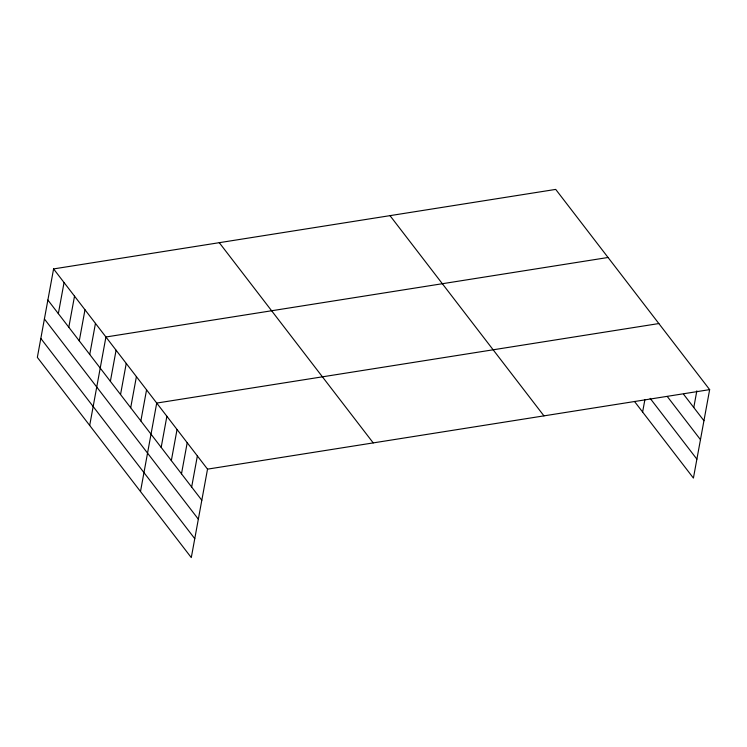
<?xml version="1.0" encoding="UTF-8"?>
<svg xmlns="http://www.w3.org/2000/svg" width="747" height="747" viewBox="0 0 747 747"><rect width="100%" height="100%" fill="white"/><g stroke="black" fill="none" stroke-linecap="round" stroke-linejoin="round"><path stroke-width="1.12" d="M53.588 268.92L37.35 357.374L191.288 557.598L207.526 469.144L53.588 268.92L555.712 189.402L709.65 389.626L693.412 478.08L634.483 401.438M58.341 313.637L64.055 282.534M68.808 327.261L74.523 296.148M79.275 340.875L84.99 309.762M89.743 354.489L95.457 323.386M89.687 425.454L105.925 337L608.049 257.482M110.379 381.315L116.084 350.212M120.538 394.528L126.243 363.425M130.697 407.741L136.402 376.637M140.856 420.963L146.561 389.859M140.492 491.526L156.721 403.072L658.854 323.554M161.175 447.388L166.88 416.284M171.334 460.6L177.048 429.497M181.493 473.822L187.208 442.71M191.652 487.035L197.367 455.931M642.616 412.008L644.866 399.757M693.786 407.517L696.839 390.849M207.526 469.144L709.65 389.626M683.617 394.304L703.945 420.729M667.276 396.489L700.471 439.656M650.151 398.366L696.886 459.153M390.009 215.65L543.947 415.864M219.282 242.682L373.229 442.906M47.873 300.023L201.811 500.247M44.4 318.95L198.338 519.174M40.824 338.447L194.762 538.671"/></g></svg>
